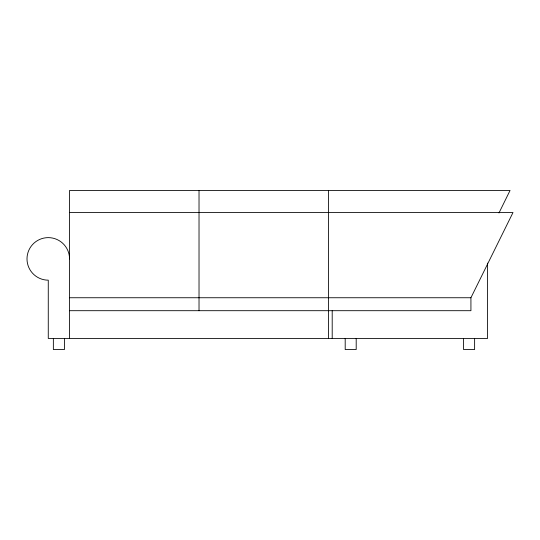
<?xml version="1.0" encoding="UTF-8"?>
<svg xmlns="http://www.w3.org/2000/svg" width="540" height="540" viewBox="0 0 540 540"><rect width="100%" height="100%" fill="white"/><g stroke="black" fill="none" stroke-linecap="round" stroke-linejoin="round"><path stroke-width="0.81" d="M498.98 212.976L510.05 190.465L69.545 190.465L69.545 338.438M69.545 310.696L470.927 310.696L470.927 297.743L513 212.537L69.545 212.537M69.545 297.743L470.927 297.743M487.58 263.088L487.58 338.438L48.269 338.438L48.269 280.172A21.269 21.269 0 0 1 27 258.903A21.269 21.269 0 0 1 48.269 237.627A21.269 21.269 0 0 1 69.545 258.903M474.62 338.438L474.62 349.535L463.543 349.535L463.543 338.438M356.198 338.438L356.198 349.535L345.195 349.535L345.195 338.438M332.201 310.696L332.201 338.438M328.502 190.465L328.502 338.438M199.024 190.465L199.024 310.696M64.456 338.438L64.456 349.535L53.359 349.535L53.359 338.438"/></g></svg>
